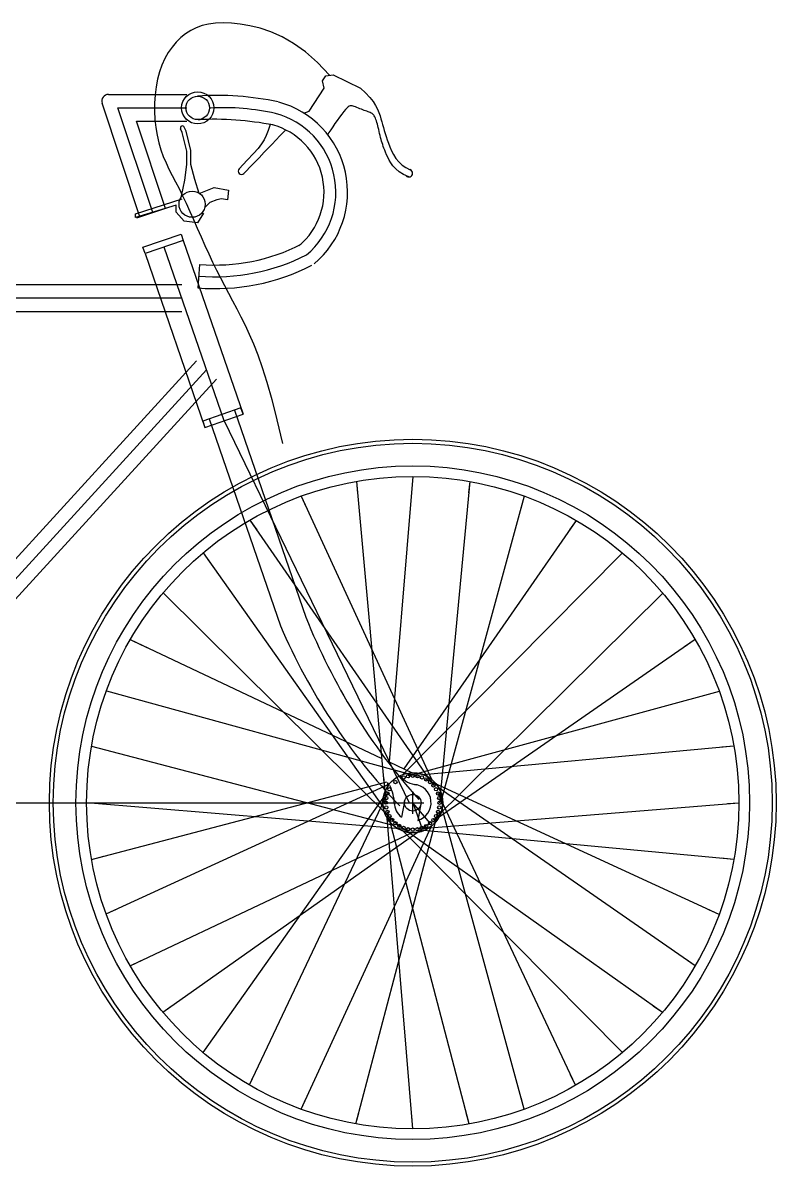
# Model space of a CAD drawing. Extents: x 1875.4 to 1948.3, y 1028.9 to 1071.4.
# Drawn here: x 1920.34 to 1948.33, y 1028.94 to 1071.41 of the extents above; entities that cross this region are included whole.
import ezdxf

# ---------------------------------------------------------------- set-up
doc = ezdxf.new("R2010")
doc.units = 0
doc.header["$MEASUREMENT"] = 0
for name, color, linetype in [('BLU', 5, 'Continuous'), ('blufram', 5, 'Continuous'), ('CYA', 4, 'Continuous'), ('GRE', 3, 'Continuous'), ('grefram', 3, 'Continuous'), ('RED', 1, 'Continuous'), ('redfram', 1, 'Continuous'), ('TXT', 4, 'Continuous'), ('WHI', 7, 'Continuous'), ('YEL', 2, 'Continuous')]:
    doc.layers.add(name, color=color, linetype=linetype)

# ---------------------------------------------------------------- blocks, each defined once
blk = doc.blocks.new('frwhl')
at = {"layer": 'BLU'}
for p, q in [((0.127, 12.115), (-0.747, 1.516)), ((-4.017, 11.385), (0.823, 0.868)), ((4.271, 11.385), (1.218, 0.218)), ((-7.661, 9.281), (-0.973, -0.169)), ((7.915, 9.281), (-0.23, 1.054)), ((-10.365, 6.058), (-1.023, 1.644)), ((10.619, 6.058), (1.103, -0.535)), ((-11.804, 2.104), (-0.607, -0.836)), ((12.058, 2.104), (0.531, 1.037)), ((-0.744, 1.512), (0.102, 1.112)), ((-11.804, -2.104), (-0.83, 0.778)), ((-0.81, 0.749), (-0.824, 0.578)), ((10.619, -6.058), (1.103, 0.535)), ((-7.661, -9.281), (-0.973, 0.169)), ((0.127, 0), (0.469, -0.939)), ((0.769, -0.766), (0.127, 0)), ((4.271, -11.385), (1.218, -0.218)), ((0.127, -12.115), (-0.824, -0.578)), ((0.469, -0.939), (0.769, -0.766)), ((-10.365, -6.058), (0.102, -1.112)), ((-4.017, -11.385), (0.823, -0.868)), ((7.915, -9.281), (-0.23, -1.054)), ((12.058, -2.104), (0.531, -1.037))]:
    blk.add_line(p, q, dxfattribs=at)
for centre, radius in [((0.127, 0), 1.113), ((-0.215, 0.939), 0.0618), ((0.127, 0.999), 0.0618), ((0.469, 0.939), 0.0618), ((-0.739, 0.5), 0.0618), ((-0.515, 0.766), 0.0618), ((0.769, 0.766), 0.0618), ((0.992, 0.5), 0.0618), ((-0.857, 0.174), 0.0618), ((0.127, 0), 0.309), ((1.111, 0.174), 0.0618), ((-0.857, -0.174), 0.0618), ((1.111, -0.174), 0.0618), ((-0.739, -0.5), 0.0618), ((-0.515, -0.766), 0.0618), ((0.769, -0.766), 0.0618), ((0.992, -0.5), 0.0618), ((-0.215, -0.939), 0.0618), ((0.127, -0.999), 0.0618), ((0.469, -0.939), 0.0618)]:
    blk.add_circle(centre, radius, dxfattribs=at)
at = {"layer": 'RED'}
for p, q in [((-0.179, 0.047), (-0.295, -0.535)), ((0.432, -0.047), (0.311, -0.656)), ((-0.639, -0.642), (-0.374, -0.865))]:
    blk.add_line(p, q, dxfattribs=at)
for centre, radius in [((0.127, 0), 13.5), ((0.127, 0), 12.511), ((0.127, 0), 12.115), ((-0.046, 0.984), 0.0618), ((0.301, 0.984), 0.0618), ((0.627, 0.865), 0.0618), ((0.893, 0.642), 0.0618), ((-0.872, 0.001), 0.0618), ((-0.812, 0.343), 0.0618), ((0.127, 0), 0.309), ((0.127, 0), 0.309), ((1.066, 0.341), 0.0618), ((1.126, -0.001), 0.0618), ((-0.813, -0.341), 0.0618), ((1.066, -0.343), 0.0618), ((-0.639, -0.642), 0.0618), ((-0.374, -0.865), 0.0618), ((0.626, -0.866), 0.0618), ((0.892, -0.643), 0.0618), ((-0.048, -0.984), 0.0618), ((0.299, -0.984), 0.0618)]:
    blk.add_circle(centre, radius, dxfattribs=at)
for centre, radius, start, end in [((0.127, 0), 1.113, 142.5837, 91.2811), ((0.358, 1.546), 0.886, 218.2143, 264.8308), ((-2.21, -0.1), 1.658, 1.694, 26.6908), ((0.127, 0), 0.681, 285.6551, 85.8325), ((0.127, 0), 0.681, 180.6116, 231.7235)]:
    blk.add_arc(centre, radius, start, end, dxfattribs=at)
at = {"layer": 'TXT'}
for p, q in [((0.127, -0.416), (0.127, 0.416)), ((-0.289, 0), (0.543, 0))]:
    blk.add_line(p, q, dxfattribs=at)
at = {"layer": 'WHI'}
for p, q in [((-1.965, 11.933), (-1.924, 11.487)), ((-1.965, 11.933), (-1.965, 11.933)), ((0.127, 12.115), (0.09, 11.671)), ((2.243, 11.929), (2.203, 11.508)), ((-4.017, 11.385), (-3.83, 10.978)), ((4.271, 11.385), (4.145, 10.925)), ((-5.92, 10.498), (-5.666, 10.13)), ((6.195, 10.486), (5.952, 10.137)), ((-7.661, 9.281), (-7.402, 8.915)), ((7.915, 9.281), (7.6, 8.964)), ((-9.146, 7.797), (-8.844, 7.497)), ((9.416, 7.778), (9.115, 7.481)), ((-10.365, 6.058), (-9.752, 5.768)), ((-10.365, 6.058), (-9.934, 5.854)), ((10.619, 6.058), (10.227, 5.786)), ((-11.254, 4.155), (-10.846, 4.043)), ((11.516, 4.132), (11.105, 4.021)), ((-11.804, 2.104), (-11.373, 1.99)), ((12.058, 2.104), (11.614, 2.063)), ((-11.988, 0.012), (-11.564, -0.023)), ((12.242, -0.012), (11.821, -0.046)), ((-11.804, -2.104), (-11.343, -1.983)), ((12.058, -2.104), (11.584, -2.06)), ((-11.262, -4.132), (-10.878, -3.956)), ((11.508, -4.155), (11.121, -3.977)), ((-10.365, -6.058), (-9.962, -5.867)), ((10.619, -6.058), (10.252, -5.804)), ((-9.162, -7.778), (-8.814, -7.533)), ((9.4, -7.797), (9.055, -7.552)), ((-7.661, -9.281), (-7.385, -8.892)), ((7.915, -9.281), (7.579, -8.942)), ((-5.941, -10.486), (-5.76, -10.104)), ((6.174, -10.498), (5.993, -10.113)), ((-4.017, -11.385), (-3.83, -10.979)), ((4.271, -11.385), (4.153, -10.954)), ((-1.989, -11.929), (-1.88, -11.518)), ((0.127, -12.115), (0.088, -11.64)), ((2.219, -11.933), (2.112, -11.525))]:
    blk.add_line(p, q, dxfattribs=at)
blk.add_circle((0.127, 0), 13.352, dxfattribs=at)
at = {"layer": 'YEL'}
for p, q in [((-1.965, 11.933), (-0.941, 0.748)), ((2.243, 11.929), (1.126, -0.001)), ((-5.92, 10.498), (0.893, 0.642)), ((6.195, 10.486), (-0.21, 1.26)), ((-9.146, 7.797), (-0.639, -0.642)), ((9.416, 7.778), (0.892, -0.643)), ((-11.254, 4.155), (-0.171, 1.114)), ((11.516, 4.132), (-0.046, 0.984)), ((-0.961, 0.962), (-0.872, 0.001)), ((-0.519, 1.209), (0.301, 0.984)), ((11.508, -4.155), (0.627, 0.865)), ((-11.262, -4.132), (-0.765, 0.686)), ((-11.988, 0.012), (-0.048, -0.984)), ((-5.941, -10.486), (-0.812, 0.343)), ((6.174, -10.498), (1.066, 0.341)), ((-1.989, -11.929), (1.066, -0.343)), ((2.219, -11.933), (-0.813, -0.341)), ((12.242, -0.012), (0.299, -0.984)), ((-9.162, -7.778), (0.626, -0.866)), ((9.4, -7.797), (-0.374, -0.865))]:
    blk.add_line(p, q, dxfattribs=at)
blk = doc.blocks.new('hndlbar')
at = {"layer": 'CYA'}
for p, q in [((1.299, 1.986), (1.859, 2.217)), ((1.859, 2.217), (2.386, 2.118)), ((-1.072, 1.229), (0.673, 1.788)), ((1.958, 1.755), (1.694, 1.657)), ((2.123, 1.788), (1.958, 1.755)), ((2.353, 1.755), (2.123, 1.788)), ((2.386, 2.118), (2.353, 1.755)), ((0.443, 1.558), (-1.072, 1.097)), ((0.443, 1.294), (0.443, 1.558)), ((0.739, 0.965), (0.443, 1.294)), ((1.694, 1.657), (1.506, 1.465)), ((-1.072, 1.097), (-1.072, 1.229)), ((-1.072, 1.097), (-1.072, 1.097)), ((1.233, 0.899), (0.739, 0.965)), ((1.464, 1.261), (1.233, 0.899))]:
    blk.add_line(p, q, dxfattribs=at)
for points in [[(0.641, 1.887), (0.772, 2.48), (0.838, 3.073), (0.838, 3.567), (0.673, 4.259), (0.608, 4.39)], [(1.299, 1.986), (1.135, 2.513), (0.988, 3.065), (0.988, 3.585), (0.815, 4.31), (0.742, 4.457)]]:
    blk.add_lwpolyline(points, dxfattribs=at)
blk.add_circle((1.036, 1.591), 0.486, dxfattribs=at)
blk.add_arc((0.675, 4.424), 0.075, 26.5641, 206.5641, dxfattribs=at)
at = {"layer": 'GRE'}
blk.add_line((6.272, 6.399), (7.293, 5.905), dxfattribs=at)
for points in [[(6.141, 6.383), (5.693, 6.862), (5.248, 7.254), (4.808, 7.567), (4.378, 7.811), (3.961, 7.996), (3.56, 8.129), (3.18, 8.221), (2.824, 8.281), (2.494, 8.316), (2.19, 8.328), (1.91, 8.317), (1.651, 8.283), (1.412, 8.227), (1.19, 8.148), (0.984, 8.047), (0.792, 7.924), (0.612, 7.78), (0.444, 7.614), (0.29, 7.429), (0.151, 7.225), (0.026, 7.002), (-0.082, 6.762), (-0.174, 6.506), (-0.247, 6.234), (-0.301, 5.948), (-0.338, 5.652), (-0.356, 5.349), (-0.357, 5.044), (-0.342, 4.74), (-0.31, 4.441), (-0.263, 4.152), (-0.2, 3.876), (-0.124, 3.617), (-0.034, 3.37), (0.067, 3.132), (0.178, 2.897), (0.296, 2.662), (0.421, 2.422), (0.551, 2.171), (0.684, 1.907), (0.818, 1.625), (0.954, 1.327), (1.091, 1.019), (1.23, 0.703), (1.371, 0.383), (1.512, 0.064), (1.656, -0.252), (1.8, -0.559), (1.946, -0.856), (2.094, -1.145), (2.243, -1.43), (2.392, -1.713), (2.543, -1.998), (2.695, -2.289), (2.848, -2.589), (3.002, -2.901), (3.157, -3.232), (3.314, -3.594), (3.475, -4.002), (3.641, -4.473), (3.814, -5.022), (3.996, -5.665), (4.187, -6.415), (4.39, -7.29)], [(5.192, 4.974), (5.383, 5.049), (5.943, 5.905), (5.877, 6.169), (6.009, 6.366), (6.272, 6.399)], [(7.293, 5.905), (7.483, 5.727), (7.636, 5.561), (7.757, 5.407), (7.851, 5.263), (7.923, 5.128), (7.978, 5.001), (8.019, 4.881), (8.053, 4.766), (8.084, 4.656), (8.113, 4.548), (8.142, 4.441), (8.172, 4.334), (8.204, 4.223), (8.24, 4.108), (8.281, 3.987), (8.328, 3.858), (8.382, 3.72), (8.446, 3.577), (8.522, 3.434), (8.61, 3.295), (8.714, 3.164), (8.835, 3.048), (8.976, 2.95), (9.138, 2.875)], [(9.088, 2.603), (8.891, 2.697), (8.73, 2.799), (8.6, 2.906), (8.497, 3.016), (8.416, 3.126), (8.353, 3.233), (8.303, 3.336), (8.262, 3.432), (8.226, 3.52), (8.194, 3.599), (8.165, 3.672), (8.14, 3.74), (8.116, 3.806), (8.095, 3.87), (8.075, 3.934), (8.056, 4.001), (8.038, 4.07), (8.02, 4.142), (8.003, 4.216), (7.986, 4.29), (7.969, 4.364), (7.952, 4.436), (7.935, 4.506), (7.919, 4.571), (7.902, 4.633), (7.886, 4.69), (7.868, 4.742), (7.849, 4.79), (7.829, 4.833), (7.806, 4.871), (7.782, 4.905), (7.754, 4.934), (7.724, 4.958), (7.691, 4.979), (7.654, 4.997), (7.615, 5.013), (7.573, 5.028), (7.528, 5.043), (7.481, 5.059), (7.43, 5.076), (7.378, 5.096), (7.324, 5.118), (7.269, 5.14), (7.214, 5.162), (7.161, 5.184), (7.11, 5.204), (7.062, 5.221), (7.019, 5.236), (6.98, 5.246), (6.944, 5.249), (6.909, 5.245), (6.872, 5.231), (6.832, 5.204), (6.787, 5.163), (6.734, 5.105), (6.67, 5.03), (6.596, 4.935), (6.514, 4.826), (6.427, 4.707), (6.341, 4.585), (6.259, 4.466), (6.184, 4.354), (6.122, 4.255), (6.077, 4.176)], [(3.934, 4.557), (3.856, 4.326), (3.786, 4.141), (3.711, 3.982), (3.617, 3.831), (3.49, 3.667), (3.318, 3.471), (3.086, 3.225), (2.781, 2.908)], [(4.501, 4.346), (4.308, 4.141), (4.152, 3.975), (4.013, 3.828), (3.875, 3.683), (3.718, 3.52), (3.526, 3.32), (3.28, 3.065), (2.961, 2.735)]]:
    blk.add_lwpolyline(points, dxfattribs=at)
for centre, radius, start, end in [((2.871, 2.821), 0.125, 136.0063, 316.0063), ((9.088, 2.744), 0.141, 218.7532, 69.4448)]:
    blk.add_arc(centre, radius, start, end, dxfattribs=at)
at = {"layer": 'RED'}
for p, q in [((-2.067, 5.671), (0.842, 5.671)), ((-0.9, 1.123), (-2.304, 5.343)), ((-1.72, 5.171), (0.842, 5.171)), ((-0.426, 1.28), (-1.72, 5.171)), ((-1.027, 4.671), (0.842, 4.671)), ((0.049, 1.438), (-1.027, 4.671)), ((-1.019, 1.083), (0.167, 1.478)), ((1.316, -0.643), (1.244, -1.515))]:
    blk.add_line(p, q, dxfattribs=at)
for radius in [0.599, 0.437]:
    blk.add_circle((1.245, 5.171), radius, dxfattribs=at)
for centre, radius, start, end in [((-2.067, 5.421), 0.25, 90, 198.3991), ((1.961, -5.176), 10.808, 77.8665, 93.8725), ((2.185, -3.847), 9.024, 77.5026, 92.9729), ((3.346, 2.039), 3.467, 309.841, 74.8404), ((1.795, -7.409), 12.155, 79.3399, 92.5269), ((1.28, 5.171), 0.438, 267.2847, 277.4053), ((3.346, 2.039), 3.03, 309.841, 74.8404), ((3.346, 2.039), 2.592, 309.841, 74.8404), ((1.895, 6.344), 7.011, 265.2643, 297.0916), ((1.895, 6.344), 7.448, 265.2643, 297.0916), ((1.895, 6.344), 7.886, 265.2643, 297.0916)]:
    blk.add_arc(centre, radius, start, end, dxfattribs=at)

msp = doc.modelspace()

# ---------------------------------------------------------------- linework, layer by layer
at = {"layer": 'blufram'}
for p, q in [((1927.818, 1056.626), (1925.595, 1063.081)), ((1902.246, 1061.19), (1926.246, 1061.19)), ((1909.734, 1039.443), (1927.166, 1058.517)), ((1927.818, 1056.626), (1934.701, 1042.443)), ((1888.949, 1042.443), (1934.701, 1042.443))]:
    msp.add_line(p, q, dxfattribs=at)
at = {"layer": 'grefram'}
for p, q in [((1926.304, 1063.325), (1928.527, 1056.87)), ((1924.886, 1062.837), (1927.108, 1056.382)), ((1902.552, 1061.69), (1926.246, 1061.69)), ((1903.648, 1060.69), (1926.246, 1060.69)), ((1910.501, 1041.023), (1926.797, 1058.854)), ((1910.205, 1039.217), (1927.535, 1058.18))]:
    msp.add_line(p, q, dxfattribs=at)
for points in [[(1924.886, 1062.837), (1924.804, 1063.073), (1926.223, 1063.562), (1926.304, 1063.325)], [(1927.027, 1056.618), (1927.108, 1056.382), (1928.527, 1056.87), (1928.445, 1057.107)]]:
    msp.add_lwpolyline(points, close=True, dxfattribs=at)
at = {"layer": 'redfram'}
for p, q in [((1928.209, 1057.025), (1930.857, 1049.336)), ((1927.263, 1056.7), (1929.911, 1049.01))]:
    msp.add_line(p, q, dxfattribs=at)
for centre, start, end in [((1951.855, 1057.672), 201.6519, 221.9627), ((1950.658, 1057.952), 203.3163, 223.7795)]:
    msp.add_arc(centre, 22.592, start, end, dxfattribs=at)

# ---------------------------------------------------------------- block references
at = {"layer": 'grefram'}
for name, p in [('hndlbar', (1925.595, 1063.081)), ('frwhl', (1934.701, 1042.443))]:
    msp.add_blockref(name, p, dxfattribs=at)

doc.saveas('drawing.dxf')
